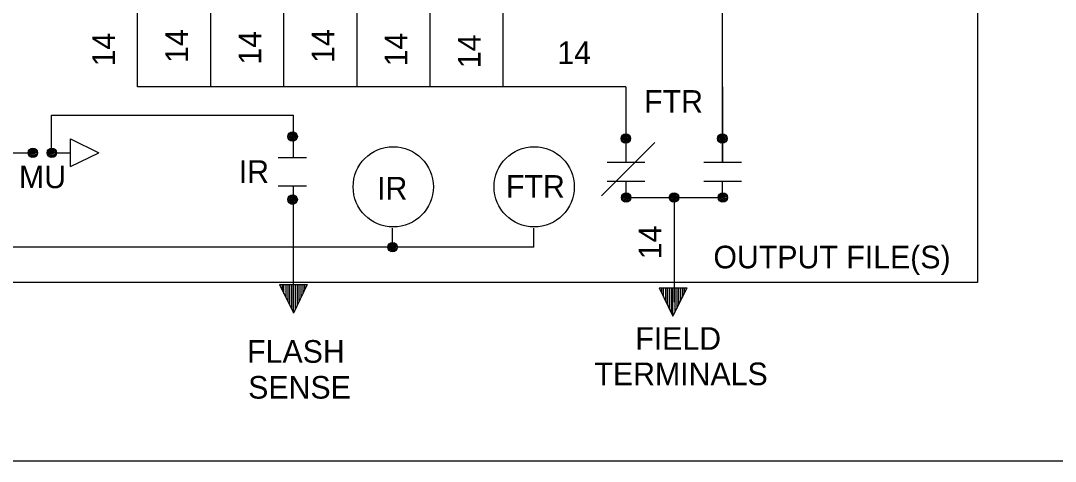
# Model space of a CAD drawing. Extents: x -1681 to 4975, y -177 to 1470.
# Drawn here: x 200 to 455.9, y 868.7 to 977.7 of the extents above; entities that cross this region are included whole.
import ezdxf

# ---------------------------------------------------------------- set-up
doc = ezdxf.new("R2010")
doc.units = 0
for name, color, linetype in [('Level 1', 7, 'Continuous'), ('Level 2', 7, 'Continuous'), ('Level 6', 7, 'Continuous')]:
    doc.layers.add(name, color=color, linetype=linetype)

msp = doc.modelspace()

# ---------------------------------------------------------------- linework, layer by layer
at = {"layer": 'Level 1'}
for p, q in [((436.6, 1175.51), (436.6, 912.96)), ((373.59, 942.73), (373.59, 1034.17)), ((228.9, 961.38), (228.9, 980.14)), ((246.99, 961.38), (246.99, 980.14)), ((265.07, 961.38), (265.07, 980.14)), ((283.16, 961.38), (283.16, 980.14)), ((301.25, 961.38), (301.25, 980.14)), ((319.33, 961.38), (319.33, 980.14)), ((349.67, 961.38), (228.9, 961.38)), ((349.67, 961.38), (349.67, 942.73)), ((373.59, 961.38), (373.59, 942.73)), ((207.61, 945.05), (207.61, 954.38)), ((207.61, 954.38), (267.41, 954.38)), ((267.41, 943.86), (267.41, 954.38)), ((266.06, 949.02), (268.26, 949.57)), ((266.09, 949.29), (268.12, 949.79)), ((266.17, 949.54), (267.92, 949.96)), ((266.31, 949.76), (267.65, 950.1)), ((348.58, 949.04), (350.34, 949.46)), ((348.72, 949.26), (350.06, 949.6)), ((372.45, 949.04), (374.21, 949.46)), ((372.59, 949.26), (373.93, 949.6)), ((212.26, 941.63), (212.26, 948.5)), ((212.26, 948.5), (219.28, 945.06)), ((266.09, 948.79), (268.37, 949.34)), ((266.17, 948.56), (268.39, 949.1)), ((266.3, 948.32), (268.37, 948.82)), ((266.5, 948.15), (268.26, 948.52)), ((266.8, 947.96), (268.04, 948.21)), ((343.65, 934.42), (356.85, 947.62)), ((348.47, 948.53), (350.67, 949.08)), ((348.51, 948.79), (350.53, 949.29)), ((348.51, 948.3), (350.78, 948.85)), ((348.58, 948.07), (350.8, 948.6)), ((348.71, 947.83), (350.79, 948.32)), ((348.91, 947.65), (350.68, 948.02)), ((349.21, 947.46), (350.45, 947.72)), ((372.34, 948.53), (374.54, 949.08)), ((372.38, 948.79), (374.4, 949.29)), ((372.38, 948.3), (374.65, 948.85)), ((372.45, 948.07), (374.68, 948.6)), ((372.58, 947.83), (374.66, 948.32)), ((372.78, 947.65), (374.55, 948.02)), ((373.09, 947.46), (374.33, 947.72)), ((196.35, 945.05), (202.92, 945.05)), ((201.8, 945.01), (204, 945.56)), ((201.84, 945.28), (203.86, 945.77)), ((201.84, 944.78), (204.11, 945.33)), ((201.91, 945.53), (203.67, 945.95)), ((201.91, 944.55), (204.14, 945.09)), ((202.04, 944.31), (204.12, 944.81)), ((202.05, 945.75), (203.4, 946.09)), ((202.25, 944.14), (204.01, 944.51)), ((206.5, 945.01), (208.7, 945.56)), ((206.54, 945.28), (208.56, 945.77)), ((206.54, 944.78), (208.81, 945.33)), ((206.61, 945.53), (208.37, 945.95)), ((206.61, 944.55), (208.83, 945.09)), ((206.74, 944.31), (208.82, 944.81)), ((206.75, 945.75), (208.09, 946.09)), ((206.94, 944.14), (208.71, 944.51)), ((207.61, 945.05), (212.21, 945.05)), ((212.26, 941.63), (219.26, 945.06)), ((202.55, 943.95), (203.79, 944.2)), ((207.24, 943.95), (208.48, 944.2)), ((263.67, 943.88), (270.67, 943.88)), ((345, 942.71), (354.34, 942.71)), ((368.92, 942.71), (378.26, 942.71)), ((263.67, 936.88), (270.67, 936.88)), ((267.41, 905.37), (267.41, 936.93)), ((345, 938.05), (354.34, 938.05)), ((349.67, 938.09), (349.67, 933.97)), ((368.92, 938.05), (378.26, 938.05)), ((373.59, 933.97), (373.59, 938.09)), ((266.09, 933.7), (268.12, 934.19)), ((266.17, 933.94), (267.92, 934.37)), ((266.31, 934.17), (267.65, 934.51)), ((348.56, 933.94), (350.76, 934.49)), ((348.6, 934.2), (350.62, 934.7)), ((348.6, 933.71), (350.87, 934.26)), ((348.67, 934.45), (350.43, 934.88)), ((348.81, 934.67), (350.15, 935.01)), ((360.4, 933.94), (362.6, 934.49)), ((360.44, 934.2), (362.46, 934.7)), ((360.44, 933.71), (362.71, 934.26)), ((360.51, 934.45), (362.27, 934.88)), ((360.65, 934.67), (362, 935.01)), ((372.48, 933.94), (374.68, 934.49)), ((372.52, 934.2), (374.54, 934.7)), ((372.52, 933.71), (374.79, 934.26)), ((372.59, 934.45), (374.35, 934.88)), ((372.73, 934.67), (374.07, 935.01)), ((266.06, 933.43), (268.26, 933.98)), ((266.09, 933.2), (268.37, 933.75)), ((266.17, 932.97), (268.39, 933.5)), ((266.3, 932.73), (268.37, 933.23)), ((266.5, 932.56), (268.26, 932.92)), ((266.8, 932.36), (268.04, 932.62)), ((348.67, 933.48), (350.89, 934.01)), ((348.8, 933.24), (350.88, 933.74)), ((349, 933.06), (350.77, 933.43)), ((349.3, 932.87), (350.54, 933.13)), ((349.67, 933.97), (373.59, 933.97)), ((360.51, 933.48), (362.74, 934.01)), ((360.64, 933.24), (362.72, 933.74)), ((360.85, 933.06), (362.61, 933.43)), ((361.15, 932.87), (362.39, 933.13)), ((361.63, 933.97), (361.63, 908.11)), ((372.59, 933.48), (374.82, 934.01)), ((372.72, 933.24), (374.8, 933.74)), ((372.92, 933.06), (374.69, 933.43)), ((373.22, 932.87), (374.47, 933.13)), ((291.91, 921.71), (291.91, 926.38)), ((326.92, 921.71), (326.92, 926.38)), ((326.92, 921.71), (147.22, 921.71)), ((290.8, 921.67), (293, 922.23)), ((290.83, 921.94), (292.86, 922.44)), ((290.83, 921.44), (293.11, 922)), ((290.91, 922.19), (292.66, 922.61)), ((290.91, 921.21), (293.13, 921.75)), ((291.04, 920.98), (293.12, 921.47)), ((291.05, 922.41), (292.39, 922.75)), ((291.24, 920.8), (293, 921.17)), ((291.54, 920.61), (292.78, 920.86)), ((436.6, 912.96), (163.55, 912.96)), ((263.97, 912.41), (270.85, 912.41)), ((263.97, 912.41), (267.41, 905.4)), ((264.61, 912.42), (264.61, 911.11)), ((265.08, 910.16), (265.08, 912.41)), ((265.54, 912.4), (265.54, 909.23)), ((266.01, 912.41), (266.01, 908.28)), ((266.48, 912.41), (266.48, 907.3)), ((266.94, 912.41), (266.94, 906.36)), ((267.41, 905.37), (267.41, 912.41)), ((270.85, 912.41), (267.41, 905.38)), ((267.88, 912.41), (267.88, 906.36)), ((268.35, 912.41), (268.35, 907.3)), ((268.81, 912.41), (268.81, 908.26)), ((269.28, 912.41), (269.28, 909.2)), ((269.75, 912.41), (269.75, 910.15)), ((270.21, 912.41), (270.21, 911.11)), ((357.87, 911.61), (364.74, 911.61)), ((357.87, 911.61), (361.3, 904.61)), ((358.51, 911.62), (358.51, 910.32)), ((358.97, 909.36), (358.97, 911.61)), ((359.44, 911.61), (359.44, 908.44)), ((359.91, 911.61), (359.91, 907.49)), ((360.37, 911.61), (360.37, 906.51)), ((360.84, 911.62), (360.84, 905.57)), ((361.3, 904.58), (361.31, 911.61)), ((364.74, 911.61), (361.3, 904.59)), ((361.77, 911.61), (361.77, 905.57)), ((362.24, 911.62), (362.24, 906.5)), ((362.71, 911.61), (362.71, 907.47)), ((363.17, 911.61), (363.17, 908.4)), ((363.64, 911.61), (363.64, 909.35)), ((364.11, 911.62), (364.11, 910.32))]:
    msp.add_line(p, q, dxfattribs=at)
for centre, radius in [((267.23, 949.05), 1.17), ((349.65, 948.55), 1.17), ((373.52, 948.55), 1.17), ((202.98, 945.04), 1.17), ((207.68, 945.04), 1.17), ((292.12, 936.61), 9.92), ((326.99, 936.61), 9.92), ((267.23, 933.46), 1.17), ((349.74, 933.97), 1.17), ((361.58, 933.97), 1.17), ((373.66, 933.97), 1.17), ((291.97, 921.7), 1.17)]:
    msp.add_circle(centre, radius, dxfattribs=at)
at = {"layer": 'Level 6'}
msp.add_lwpolyline([(780.36, 1260.34), (780.36, 868.69), (55.93, 868.69), (55.93, 1260.34)], close=True, dxfattribs=at)

# ---------------------------------------------------------------- texts
at = {"layer": 'Level 2'}
for p in [(241.38, 967.27), (277.56, 967.27), (223.3, 966.41), (259.47, 966.84), (295.64, 966.41), (313.73, 965.97), (358.44, 918.7)]:
    msp.add_text('14', height=5.601, rotation=90, dxfattribs=at).set_placement(p)
for s, p in [('14', (332.71, 966.99)), ('FTR', (354.18, 954.93)), ('MU', (199.54, 936.28)), ('IR', (253.9, 937.58)), ('FTR', (320, 933.9)), ('IR', (288.12, 933.47)), ('OUTPUT FILE(S)', (371.31, 916.44)), ('FIELD', (351.98, 896.28)), ('FLASH', (255.99, 893.08)), ('TERMINALS', (341.88, 887.53)), ('SENSE', (256.24, 884.2))]:
    msp.add_text(s, height=5.601, dxfattribs=at).set_placement(p)

doc.saveas('drawing.dxf')
